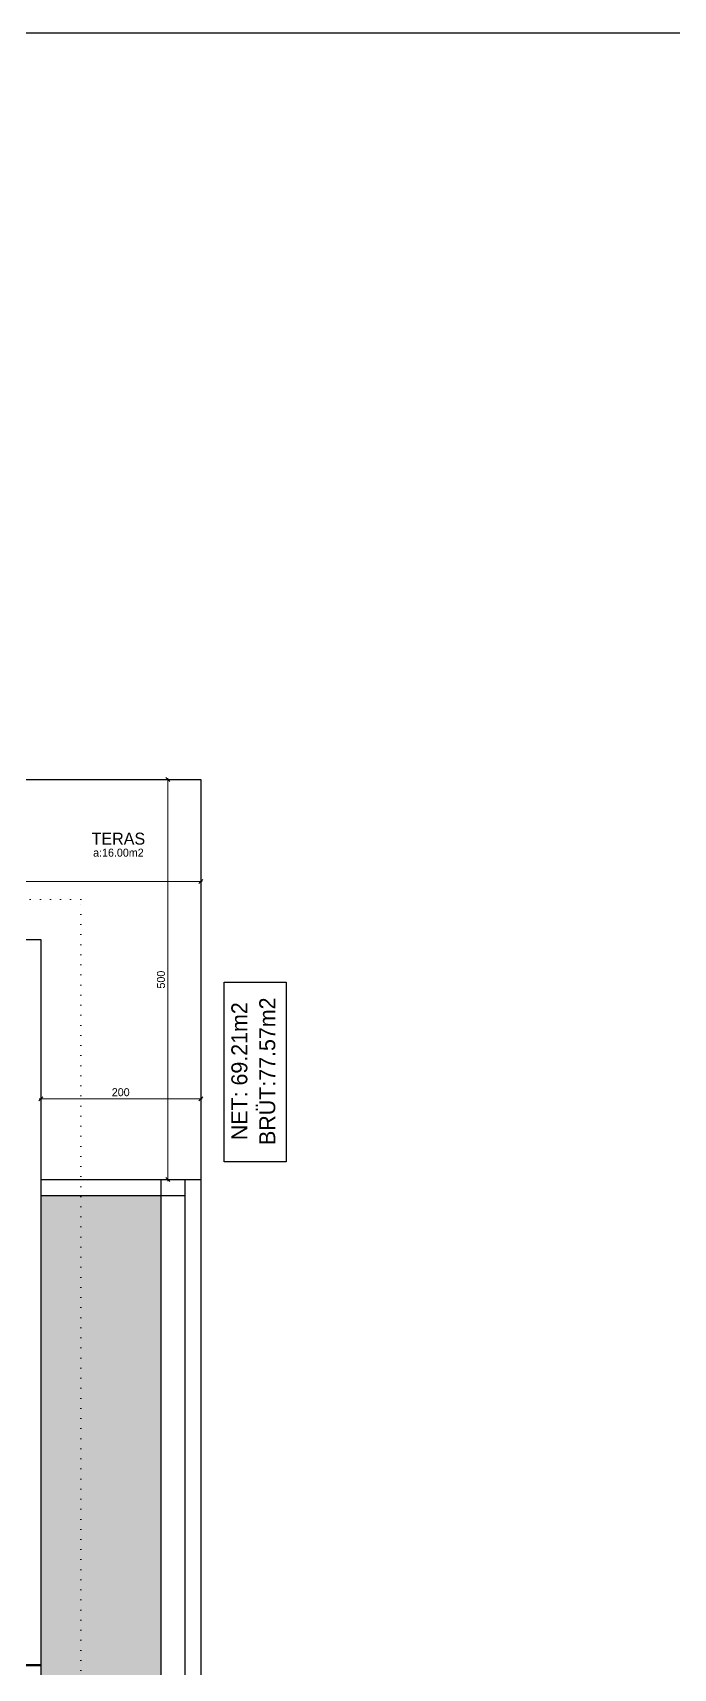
# Model space of a CAD drawing. Header units: centimetres. Extents: x 562865 to 1310255, y -148070 to 32737.
# Drawn here: x 593299 to 594099, y 5763 to 7807 of the extents above; entities that cross this region are included whole.
import ezdxf
from ezdxf.enums import TextEntityAlignment as Align

# ---------------------------------------------------------------- set-up
doc = ezdxf.new("R2010")
doc.units = ezdxf.units.CM
doc.header["$LTSCALE"] = 2.5
doc.linetypes.add('DOT', pattern=[0.25, 0, -0.25])
doc.layers.get('0').update_dxf_attribs({"color": 86})
for name, color, linetype, lineweight in [('ADAKENARI', 18, 'Continuous', 5), ('DUVAR', 4, 'Continuous', 30), ('GÖRÜNÜŞLER', 96, 'Continuous', 25), ('iç ölçü', 106, 'Continuous', 18), ('kolon', 1, 'Continuous', 53)]:
    doc.layers.add(name, color=color, linetype=linetype, lineweight=lineweight)
doc.layers.add('alan', color=7, linetype='Continuous')
doc.layers.add('mahal', color=7, linetype='Continuous')
doc.styles.add('PINAR', font='comic.ttf')
doc.dimstyles.new('TEMİZ ÖLÇÜ', dxfattribs={"dimtxt": 10, "dimasz": 5, "dimexe": 1.8, "dimexo": 0.625, "dimgap": 3, "dimtad": 1, "dimdec": 0, "dimrnd": 0.5, "dimzin": 1, "dimdsep": 46, "dimtxsty": 'PINAR', "dimblk": 'OBLIQUE', "dimcen": 0.9, "dimdle": 2, "dimclrd": 256, "dimclre": 256, "dimclrt": 7, "dimadec": 0, "dimazin": 0, "dimtfac": 1, "dimtdec": 0, "dimtofl": 0, "dimtmove": 2, "dimatfit": 2, "dimfxl": 10, "dimfxlon": 1, "dimlwd": -1, "dimlwe": -1, "dimarcsym": 0})

# ---------------------------------------------------------------- blocks, each defined once
blk = doc.blocks.new('_Oblique')
at = {"color": 0, "linetype": 'ByBlock', "lineweight": -2}
blk.add_line((-0.5, -0.5), (0.5, 0.5), dxfattribs=at)
blk = doc.blocks.new('*D616')
at = {"layer": 'Defpoints', "color": 0}
for p in [(593508.6, 6474.1), (593308.6, 6432), (593508.6, 6432)]:
    blk.add_point(p, dxfattribs=at)
at = {"layer": 'iç ölçü'}
for p, q in [((593306.6, 6474.1), (593510.6, 6474.1)), ((593308.6, 6469.1), (593308.6, 6475.9)), ((593508.6, 6469.1), (593508.6, 6475.9))]:
    blk.add_line(p, q, dxfattribs=at)
at = {"layer": 'iç ölçü', "linetype": 'ByBlock', "xscale": 5, "yscale": 5, "zscale": 5, "rotation": 180}
blk.add_blockref('_Oblique', (593308.6, 6474.1), dxfattribs=at)
at = {"layer": 'iç ölçü', "linetype": 'ByBlock', "xscale": 5, "yscale": 5, "zscale": 5}
blk.add_blockref('_Oblique', (593508.6, 6474.1), dxfattribs=at)
at = {"layer": 'iç ölçü', "color": 7, "insert": (593408.6, 6482.5), "char_height": 10, "attachment_point": 5, "style": 'PINAR'}
blk.add_mtext('200', dxfattribs=at)
blk = doc.blocks.new('*D617')
at = {"layer": 'Defpoints', "color": 0}
for p in [(593008.6, 6773.3), (593508.6, 6773.3), (593508.6, 6746)]:
    blk.add_point(p, dxfattribs=at)
at = {"layer": 'iç ölçü'}
for p, q in [((593008.6, 6751), (593008.6, 6744.2)), ((593508.6, 6751), (593508.6, 6744.2)), ((593006.6, 6746), (593510.6, 6746))]:
    blk.add_line(p, q, dxfattribs=at)
at = {"layer": 'iç ölçü', "linetype": 'ByBlock', "xscale": 5, "yscale": 5, "zscale": 5, "rotation": 180}
blk.add_blockref('_Oblique', (593008.6, 6746), dxfattribs=at)
at = {"layer": 'iç ölçü', "linetype": 'ByBlock', "xscale": 5, "yscale": 5, "zscale": 5}
blk.add_blockref('_Oblique', (593508.6, 6746), dxfattribs=at)
at = {"layer": 'iç ölçü', "color": 7, "insert": (593258.6, 6754.5), "char_height": 10, "attachment_point": 5, "style": 'PINAR'}
blk.add_mtext('500', dxfattribs=at)
blk = doc.blocks.new('*D618')
at = {"layer": 'Defpoints', "color": 0}
for p in [(593375.4, 6873.3), (593375.4, 6373.3), (593467.4, 6373.3)]:
    blk.add_point(p, dxfattribs=at)
at = {"layer": 'iç ölçü'}
for p, q in [((593462.4, 6873.3), (593469.2, 6873.3)), ((593467.4, 6875.3), (593467.4, 6371.3)), ((593462.4, 6373.3), (593469.2, 6373.3))]:
    blk.add_line(p, q, dxfattribs=at)
at = {"layer": 'iç ölçü', "linetype": 'ByBlock', "xscale": 5, "yscale": 5, "zscale": 5}
for p, rotation in [((593467.4, 6873.3), 90), ((593467.4, 6373.3), 270)]:
    blk.add_blockref('_Oblique', p, dxfattribs=dict(at, rotation=rotation))
at = {"layer": 'iç ölçü', "color": 7, "insert": (593459, 6623.3), "char_height": 10, "attachment_point": 5, "rotation": 90, "style": 'PINAR'}
blk.add_mtext('500', dxfattribs=at)

msp = doc.modelspace()

# ---------------------------------------------------------------- hatches: boundary and pattern name
at = {"layer": 'GÖRÜNÜŞLER'}
h = msp.add_hatch(dxfattribs=at)
h.set_pattern_fill('AR-RSHKE,_O', color=256, scale=0.1, angle=90)
h.set_pattern_definition([(90, (0, 0), (-30.48, 64.77), [15.24, -12.7, 17.78, -7.62, 22.86, -10.16]), (90, (-1.27, 15.24), (-30.48, 64.77), [12.7, -48.26, 10.16, -15.24]), (90, (1.905, 45.72), (-30.48, 64.77), [7.62, -78.74]), (180, (0, 0), (-30.48, -21.59), [29.21, -92.71]), (180, (9e-16, 15.24), (-30.48, -21.59), [28.575, -93.345]), (180, (2e-15, 27.94), (-30.48, -21.59), [26.67, -95.25]), (180, (1.905, 45.72), (-30.48, -21.59), [29.21, -92.71]), (180, (1.905, 53.34), (-30.48, -21.59), [29.21, -92.71]), (180, (5e-15, 76.2), (-30.48, -21.59), [27.94, -93.98])])
h.paths.add_polyline_path([(593458.6, 6353.3), (593358.6, 6353.3), (593358.6, 4819.3), (593458.6, 4819.3)])
h.paths.add_polyline_path([(593358.6, 6353.3), (593308.6, 6353.3), (593308.6, 4819.3), (593358.6, 4819.3)])

# ---------------------------------------------------------------- linework, layer by layer
at = {"layer": 'ADAKENARI', "color": 2, "linetype": 'DOT', "ltscale": 20}
msp.add_lwpolyline([(593358.6, 6723.3), (591918.6, 6723.3), (591918.6, 4449.3), (593358.6, 4449.3)], close=True, dxfattribs=at)
at = {"layer": 'DUVAR'}
for p, q in [((591768.6, 6873.3), (593508.6, 6873.3)), ((593508.6, 6873.3), (593508.6, 4299.3)), ((591968.6, 6673.3), (593308.6, 6673.3)), ((593308.6, 6673.3), (593308.6, 4499.3)), ((593308.6, 6373.3), (593508.6, 6373.3)), ((593458.6, 6373.3), (593458.6, 4799.3)), ((593488.6, 6373.3), (593488.6, 4799.3)), ((593308.6, 6353.3), (593488.6, 6353.3))]:
    msp.add_line(p, q, dxfattribs=at)
msp.add_lwpolyline([(587664.4, 7806.8), (596443.3, 7806.8), (596443.3, -7426.9), (587664.4, -7426.9)], close=True, dxfattribs=at)
at = {"layer": 'GÖRÜNÜŞLER', "lineweight": 30}
msp.add_lwpolyline([(593537.8, 6395.6), (593537.8, 6620.2), (593615.4, 6620.2), (593615.4, 6395.6)], close=True, dxfattribs=at)
at = {"layer": 'kolon', "color": 6, "lineweight": 140}
msp.add_line((593308.6, 5766.3), (592828.6, 5766.3), dxfattribs=at)

# ---------------------------------------------------------------- texts
at = {"layer": 'alan', "style": 'PINAR'}
msp.add_text('a:16.00m2', height=10, dxfattribs=at).set_placement((593405.7, 6777), align=Align.CENTER)
at = {"layer": 'alan', "lineweight": 90, "style": 'PINAR'}
for s, p in [('NET: 69.21m2', (593566.9, 6508.8)), ('BRÜT:77.57m2', (593601.8, 6508.8))]:
    msp.add_text(s, height=20, rotation=90, dxfattribs=at).set_placement(p, align=Align.CENTER)
at = {"layer": 'mahal', "style": 'PINAR'}
msp.add_text('TERAS', height=15, dxfattribs=at).set_placement((593405.7, 6792), align=Align.CENTER)

# ---------------------------------------------------------------- dimensions: what is measured, and where the dimension line sits
at = {"layer": 'iç ölçü'}
dim = msp.add_linear_dim(base=(593467.4, 6373.3), p1=(593375.4, 6873.3), p2=(593375.4, 6373.3), angle=90, dimstyle='TEMİZ ÖLÇÜ', override={"dimfxl": 5, "dimarcsym": 1}, dxfattribs=at)
dim.commit()
dim.dimension.update_dxf_attribs({"geometry": '*D618', "text_midpoint": (593459, 6623.3)})
for base, p1, p2, picture, middle in [((593508.6, 6746), (593008.6, 6773.3), (593508.6, 6773.3), '*D617', (593258.6, 6754.5)), ((593508.6, 6474.1), (593308.6, 6432), (593508.6, 6432), '*D616', (593408.6, 6482.5))]:
    dim = msp.add_linear_dim(base=base, p1=p1, p2=p2, dimstyle='TEMİZ ÖLÇÜ', override={"dimfxl": 5, "dimarcsym": 1}, dxfattribs=at)
    dim.commit()
    dim.dimension.update_dxf_attribs({"geometry": picture, "text_midpoint": middle})

doc.saveas('drawing.dxf')
